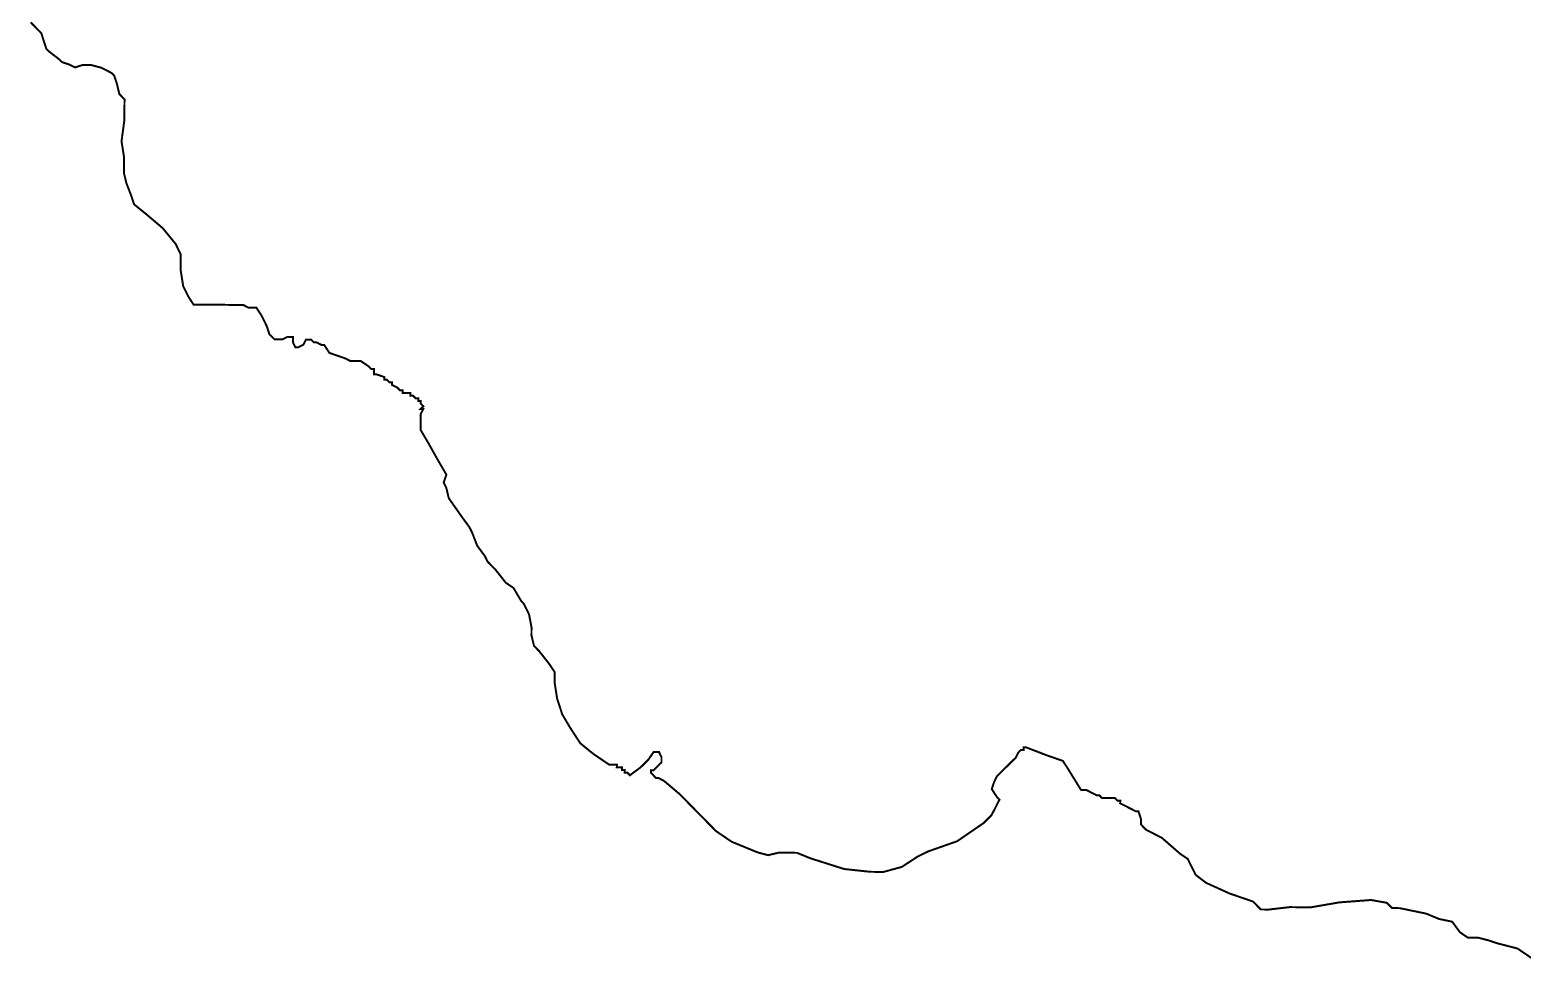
# Model space of a CAD drawing. Header units: metres. Extents: x 273899 to 302286, y 1977397 to 2102169.
# Drawn here: x 291389 to 293669, y 1983733 to 1985155 of the extents above; entities that cross this region are included whole.
import ezdxf

# ---------------------------------------------------------------- set-up
doc = ezdxf.new("R2010")
doc.units = ezdxf.units.M
doc.header["$MEASUREMENT"] = 0
doc.layers.add('HAZARDS LINE', color=1, linetype='Continuous')

msp = doc.modelspace()

# ---------------------------------------------------------------- linework, layer by layer
at = {"layer": 'HAZARDS LINE', "lineweight": 0}
msp.add_lwpolyline([(291390.3, 1985166.7, 3.01, 3.01, 0), (291406.2, 1985150.6, 3.01, 3.01, 0), (291410.1, 1985138.5, 3.01, 3.01, 0), (291414, 1985126.4, 3.01, 3.01, 0), (291418, 1985122.4, 3.01, 3.01, 0), (291433.9, 1985110.2, 3.01, 3.01, 0), (291437.9, 1985106.2, 3.01, 3.01, 0), (291449.8, 1985102.1, 3.01, 3.01, 0), (291457.8, 1985098, 3.01, 3.01, 0), (291469.9, 1985101.9, 3.01, 3.01, 0), (291481.9, 1985101.8, 3.01, 3.01, 0), (291497.9, 1985097.6, 3.01, 3.01, 0), (291513.9, 1985089.4, 3.01, 3.01, 0), (291517.8, 1985085.4, 3.01, 3.01, 0), (291521.7, 1985073.3, 3.01, 3.01, 0), (291525.6, 1985057.3, 3.01, 3.01, 0), (291533.5, 1985049.2, 3.01, 3.01, 0), (291533.2, 1985017.1, 3.01, 3.01, 0), (291528.9, 1984985.1, 3.01, 3.01, 0), (291532.7, 1984961, 3.01, 3.01, 0), (291532.5, 1984936.9, 3.01, 3.01, 0), (291536.4, 1984920.9, 3.01, 3.01, 0), (291544.2, 1984900.7, 3.01, 3.01, 0), (291548.1, 1984888.7, 3.01, 3.01, 0), (291568, 1984872.5, 3.01, 3.01, 0), (291591.9, 1984852.2, 3.01, 3.01, 0), (291611.7, 1984828, 3.01, 3.01, 0), (291619.5, 1984811.9, 3.01, 3.01, 0), (291619.3, 1984787.8, 3.01, 3.01, 0), (291623.1, 1984763.7, 3.01, 3.01, 0), (291631, 1984747.6, 3.01, 3.01, 0), (291638.9, 1984735.5, 3.01, 3.01, 0), (291715, 1984734.8, 3.01, 3.01, 0), (291723, 1984730.7, 3.01, 3.01, 0), (291735, 1984730.6, 3.01, 3.01, 0), (291742.9, 1984718.5, 3.01, 3.01, 0), (291750.8, 1984702.4, 3.01, 3.01, 0), (291754.7, 1984690.4, 3.01, 3.01, 0), (291762.7, 1984682.3, 3.01, 3.01, 0), (291774.7, 1984682.2, 3.01, 3.01, 0), (291782.7, 1984686.1, 3.01, 3.01, 0), (291790.7, 1984686, 3.01, 3.01, 0), (291790.7, 1984678, 3.01, 3.01, 0), (291794.6, 1984670, 3.01, 3.01, 0), (291798.6, 1984669.9, 3.01, 3.01, 0), (291806.7, 1984673.9, 3.01, 3.01, 0), (291810.7, 1984681.8, 3.01, 3.01, 0), (291818.8, 1984681.8, 3.01, 3.01, 0), (291822.7, 1984677.7, 3.01, 3.01, 0), (291826.7, 1984677.7, 3.01, 3.01, 0), (291834.7, 1984673.6, 3.01, 3.01, 0), (291838.7, 1984673.6, 3.01, 3.01, 0), (291846.6, 1984661.5, 3.01, 3.01, 0), (291870.6, 1984653.2, 3.01, 3.01, 0), (291878.6, 1984649.1, 3.01, 3.01, 0), (291894.6, 1984649, 3.01, 3.01, 0), (291906.6, 1984640.9, 3.01, 3.01, 0), (291910.5, 1984636.8, 3.01, 3.01, 0), (291914.5, 1984636.8, 3.01, 3.01, 0), (291914.5, 1984628.8, 3.01, 3.01, 0), (291918.5, 1984628.7, 3.01, 3.01, 0), (291930.5, 1984624.6, 3.01, 3.01, 0), (291930.4, 1984620.6, 3.01, 3.01, 0), (291934.4, 1984620.6, 3.01, 3.01, 0), (291938.4, 1984616.5, 3.01, 3.01, 0), (291942.4, 1984616.5, 3.01, 3.01, 0), (291942.4, 1984612.5, 3.01, 3.01, 0), (291950.4, 1984608.4, 3.01, 3.01, 0), (291954.3, 1984604.3, 3.01, 3.01, 0), (291958.3, 1984604.3, 3.01, 3.01, 0), (291958.3, 1984600.3, 3.01, 3.01, 0), (291970.3, 1984600.2, 3.01, 3.01, 0), (291970.3, 1984596.2, 3.01, 3.01, 0), (291974.3, 1984596.1, 3.01, 3.01, 0), (291978.3, 1984592.1, 3.01, 3.01, 0), (291982.3, 1984592.1, 3.01, 3.01, 0), (291982.2, 1984588.1, 3.01, 3.01, 0), (291986.2, 1984588, 3.01, 3.01, 0), (291986.2, 1984584, 3.01, 3.01, 0), (291990.2, 1984580, 3.01, 3.01, 0), (291986.1, 1984576, 3.01, 3.01, 0), (291990.1, 1984576, 3.01, 3.01, 0), (291986.1, 1984568, 3.01, 3.01, 0), (291985.8, 1984543.9, 3.01, 3.01, 0), (291997.7, 1984523.8, 3.01, 3.01, 0), (292013.5, 1984495.6, 3.01, 3.01, 0), (292025.3, 1984475.4, 3.01, 3.01, 0), (292021.2, 1984463.4, 3.01, 3.01, 0), (292025.1, 1984455.4, 3.01, 3.01, 0), (292029, 1984439.3, 3.01, 3.01, 0), (292048.8, 1984411.1, 3.01, 3.01, 0), (292060.6, 1984394.9, 3.01, 3.01, 0), (292064.6, 1984386.9, 3.01, 3.01, 0), (292072.4, 1984366.7, 3.01, 3.01, 0), (292084.3, 1984350.6, 3.01, 3.01, 0), (292088.2, 1984342.5, 3.01, 3.01, 0), (292100.1, 1984330.4, 3.01, 3.01, 0), (292116, 1984310.2, 3.01, 3.01, 0), (292127.9, 1984302.1, 3.01, 3.01, 0), (292139.8, 1984281.9, 3.01, 3.01, 0), (292143.7, 1984277.9, 3.01, 3.01, 0), (292151.6, 1984261.8, 3.01, 3.01, 0), (292155.4, 1984241.7, 3.01, 3.01, 0), (292155.3, 1984229.7, 3.01, 3.01, 0), (292159.2, 1984213.6, 3.01, 3.01, 0), (292167.1, 1984205.5, 3.01, 3.01, 0), (292183, 1984185.3, 3.01, 3.01, 0), (292190.9, 1984173.2, 3.01, 3.01, 0), (292190.7, 1984157.2, 3.01, 3.01, 0), (292194.5, 1984133.1, 3.01, 3.01, 0), (292202.3, 1984109, 3.01, 3.01, 0), (292214.2, 1984088.8, 3.01, 3.01, 0), (292230, 1984064.6, 3.01, 3.01, 0), (292249.9, 1984048.4, 3.01, 3.01, 0), (292273.8, 1984032.2, 3.01, 3.01, 0), (292285.8, 1984032.1, 3.01, 3.01, 0), (292285.7, 1984028, 3.01, 3.01, 0), (292293.8, 1984028, 3.01, 3.01, 0), (292293.7, 1984024, 3.01, 3.01, 0), (292297.7, 1984023.9, 3.01, 3.01, 0), (292297.7, 1984019.9, 3.01, 3.01, 0), (292301.7, 1984019.9, 3.01, 3.01, 0), (292305.7, 1984015.8, 3.01, 3.01, 0), (292321.8, 1984027.7, 3.01, 3.01, 0), (292333.9, 1984039.6, 3.01, 3.01, 0), (292342.1, 1984051.6, 3.01, 3.01, 0), (292350.1, 1984051.5, 3.01, 3.01, 0), (292354, 1984043.5, 3.01, 3.01, 0), (292354, 1984035.4, 3.01, 3.01, 0), (292341.8, 1984023.5, 3.01, 3.01, 0), (292337.8, 1984023.6, 3.01, 3.01, 0), (292337.8, 1984019.6, 3.01, 3.01, 0), (292345.7, 1984011.5, 3.01, 3.01, 0), (292349.7, 1984011.4, 3.01, 3.01, 0), (292357.7, 1984007.3, 3.01, 3.01, 0), (292381.6, 1983987.1, 3.01, 3.01, 0), (292409.4, 1983958.8, 3.01, 3.01, 0), (292437.2, 1983930.5, 3.01, 3.01, 0), (292461.1, 1983914.2, 3.01, 3.01, 0), (292501, 1983897.8, 3.01, 3.01, 0), (292517, 1983893.6, 3.01, 3.01, 0), (292533.1, 1983897.5, 3.01, 3.01, 0), (292561.1, 1983897.2, 3.01, 3.01, 0), (292581.1, 1983889, 3.01, 3.01, 0), (292633, 1983872.5, 3.01, 3.01, 0), (292673.1, 1983868.2, 3.01, 3.01, 0), (292693.1, 1983868, 3.01, 3.01, 0), (292721.2, 1983875.7, 3.01, 3.01, 0), (292745.4, 1983891.5, 3.01, 3.01, 0), (292761.5, 1983899.4, 3.01, 3.01, 0), (292805.8, 1983915, 3.01, 3.01, 0), (292846.1, 1983942.7, 3.01, 3.01, 0), (292858.2, 1983954.7, 3.01, 3.01, 0), (292866.4, 1983970.6, 3.01, 3.01, 0), (292870.5, 1983978.6, 3.01, 3.01, 0), (292866.5, 1983982.6, 3.01, 3.01, 0), (292858.6, 1983994.7, 3.01, 3.01, 0), (292862.7, 1984006.7, 3.01, 3.01, 0), (292866.8, 1984014.7, 3.01, 3.01, 0), (292870.9, 1984018.7, 3.01, 3.01, 0), (292883, 1984030.6, 3.01, 3.01, 0), (292887, 1984034.6, 3.01, 3.01, 0), (292895.1, 1984042.5, 3.01, 3.01, 0), (292899.2, 1984050.5, 3.01, 3.01, 0), (292903.2, 1984054.5, 3.01, 3.01, 0), (292907.3, 1984054.4, 3.01, 3.01, 0), (292907.3, 1984058.4, 3.01, 3.01, 0), (292911.3, 1984058.4, 3.01, 3.01, 0), (292943.3, 1984046.1, 3.01, 3.01, 0), (292967.2, 1984037.8, 3.01, 3.01, 0), (292975.1, 1984025.7, 3.01, 3.01, 0), (292994.9, 1983993.5, 3.01, 3.01, 0), (293002.9, 1983993.4, 3.01, 3.01, 0), (293018.9, 1983985.3, 3.01, 3.01, 0), (293022.9, 1983985.2, 3.01, 3.01, 0), (293026.8, 1983981.2, 3.01, 3.01, 0), (293046.9, 1983981, 3.01, 3.01, 0), (293050.8, 1983976.9, 3.01, 3.01, 0), (293054.9, 1983976.9, 3.01, 3.01, 0), (293054.8, 1983972.9, 3.01, 3.01, 0), (293078.8, 1983960.7, 3.01, 3.01, 0), (293082.8, 1983960.6, 3.01, 3.01, 0), (293086.7, 1983948.6, 3.01, 3.01, 0), (293086.6, 1983940.5, 3.01, 3.01, 0), (293094.5, 1983932.4, 3.01, 3.01, 0), (293118.5, 1983920.2, 3.01, 3.01, 0), (293146.3, 1983895.9, 3.01, 3.01, 0), (293158.2, 1983887.8, 3.01, 3.01, 0), (293162.2, 1983879.7, 3.01, 3.01, 0), (293170.1, 1983863.6, 3.01, 3.01, 0), (293186, 1983851.4, 3.01, 3.01, 0), (293221.9, 1983835.1, 3.01, 3.01, 0), (293257.9, 1983822.7, 3.01, 3.01, 0), (293265.8, 1983814.6, 3.01, 3.01, 0), (293269.8, 1983810.6, 3.01, 3.01, 0), (293281.8, 1983810.5, 3.01, 3.01, 0), (293313.9, 1983814.2, 3.01, 3.01, 0), (293346, 1983813.9, 3.01, 3.01, 0), (293390.1, 1983821.5, 3.01, 3.01, 0), (293438.2, 1983825.1, 3.01, 3.01, 0), (293462.3, 1983820.8, 3.01, 3.01, 0), (293470.2, 1983812.8, 3.01, 3.01, 0), (293482.2, 1983812.6, 3.01, 3.01, 0), (293522.2, 1983804.3, 3.01, 3.01, 0), (293542.2, 1983796.1, 3.01, 3.01, 0), (293562.2, 1983791.9, 3.01, 3.01, 0), (293574.1, 1983775.7, 3.01, 3.01, 0), (293586, 1983767.6, 3.01, 3.01, 0), (293602.1, 1983767.4, 3.01, 3.01, 0), (293618.1, 1983763.3, 3.01, 3.01, 0), (293630, 1983759.2, 3.01, 3.01, 0), (293662, 1983750.9, 3.01, 3.01, 0), (293685.9, 1983734.6, 3.01, 3.01, 0)], format="xyseb", dxfattribs=at)

doc.saveas('drawing.dxf')
